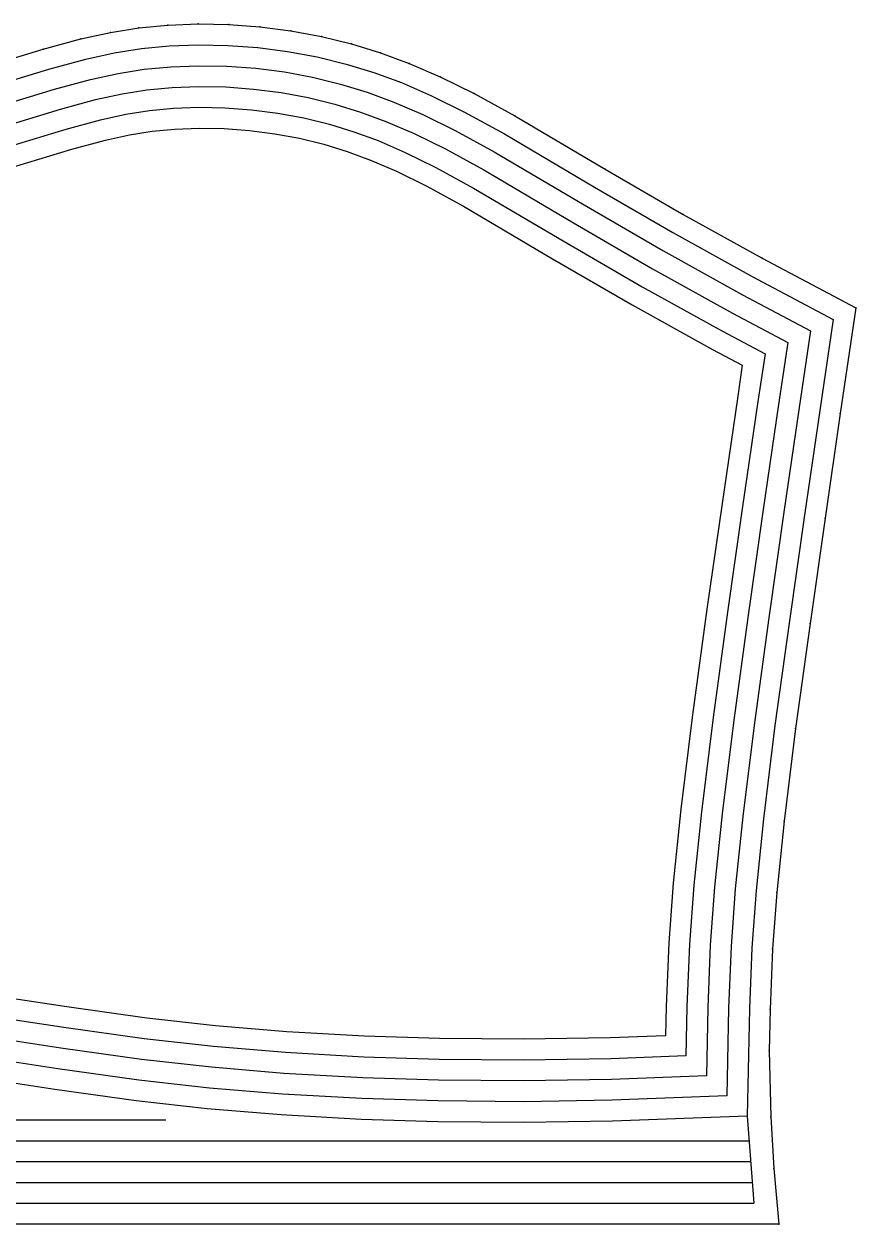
# Model space of a CAD drawing. Header units: millimetres. Extents: x 0 to 359, y -7 to 173.
# Drawn here: x 239.3 to 359.3, y 0 to 173 of the extents above; entities that cross this region are included whole.
import ezdxf

# ---------------------------------------------------------------- set-up
doc = ezdxf.new("R2010")
doc.units = ezdxf.units.MM
for name, color, linetype in [('1', 7, 'Continuous'), ('2', 7, 'Continuous'), ('3', 7, 'Continuous'), ('8', 7, 'Continuous')]:
    doc.layers.add(name, color=color, linetype=linetype)

msp = doc.modelspace()

# ---------------------------------------------------------------- linework, layer by layer
for p, q in [((93.38, 15), (259.78, 15)), ((343.63, 15.56), (344.6, 3)), ((15.39, 12), (343.91, 12)), ((15.16, 9), (344.14, 9)), ((14.93, 6), (344.37, 6)), ((14.7, 3), (344.6, 3))]:
    msp.add_line(p, q)
at = {"layer": '1', "color": 1}
msp.add_lwpolyline([(227.68, 164.97), (242.09, 169.36), (247.53, 170.82), (251.81, 171.75), (255.92, 172.4), (260.09, 172.8), (264.43, 172.97), (268.87, 172.88), (273.36, 172.55), (277.82, 171.98), (282.22, 171.16), (286.56, 170.1), (290.76, 168.82), (294.88, 167.29), (299.36, 165.35), (304.25, 162.94), (310.1, 159.75), (323.13, 152.06), (334.4, 145.53), (345.79, 139.22), (359.31, 132.05), (357.04, 116.82), (354.84, 101.72), (352.68, 86.54), (350.6, 71.44), (348.94, 58.08), (347.89, 47.79), (347.29, 39.66), (346.92, 30.91), (346.8, 24.95), (347.03, 15.47), (347.46, 8.01), (348.17, 0), (179.57, 0)], dxfattribs=at)
at = {"layer": '2'}
for p in [(359.31, 132.05), (359.31, 132.05), (346.8, 24.96), (346.8, 24.95), (346.8, 24.95), (348.17, 0), (348.17, 0)]:
    msp.add_point(p, dxfattribs=at)
at = {"layer": '3'}
for p in [(264.43, 172.97), (264.43, 172.97), (251.81, 171.75), (251.81, 171.75), (255.92, 172.4), (255.92, 172.4), (260.09, 172.8), (260.09, 172.8), (268.87, 172.88), (268.87, 172.88), (273.36, 172.55), (273.36, 172.55), (277.82, 171.98), (277.82, 171.98), (247.53, 170.82), (247.53, 170.82), (282.22, 171.16), (282.22, 171.16), (286.56, 170.1), (286.56, 170.1), (242.09, 169.36), (242.09, 169.36), (290.76, 168.82), (290.76, 168.82), (294.88, 167.29), (294.88, 167.29), (299.36, 165.35), (299.36, 165.35), (304.25, 162.94), (304.25, 162.94), (310.1, 159.75), (310.1, 159.75), (323.13, 152.06), (323.13, 152.06), (334.4, 145.53), (334.4, 145.53), (345.79, 139.22), (345.79, 139.22), (357.04, 116.82), (357.04, 116.82), (354.84, 101.72), (354.84, 101.72), (352.68, 86.54), (352.68, 86.54), (350.6, 71.44), (350.6, 71.44), (348.94, 58.08), (348.94, 58.08), (347.89, 47.79), (347.89, 47.79), (347.29, 39.66), (347.29, 39.66), (346.92, 30.91), (346.92, 30.91), (347.03, 15.47), (347.03, 15.47), (347.46, 8.01), (347.46, 8.01)]:
    msp.add_point(p, dxfattribs=at)
at = {"layer": '8', "color": 1}
msp.add_lwpolyline([(227.68, 164.97), (242.09, 169.36), (247.53, 170.82), (251.81, 171.75), (255.92, 172.4), (260.09, 172.8), (264.43, 172.97), (268.87, 172.88), (273.36, 172.55), (277.82, 171.98), (282.22, 171.16), (286.56, 170.1), (290.76, 168.82), (294.88, 167.29), (299.36, 165.35), (304.25, 162.94), (310.1, 159.75), (323.13, 152.06), (334.4, 145.53), (345.79, 139.22), (359.31, 132.05), (357.04, 116.82), (354.84, 101.72), (352.68, 86.54), (350.6, 71.44), (348.94, 58.08), (347.89, 47.79), (347.29, 39.66), (346.92, 30.91), (346.8, 24.95)], dxfattribs=at)
at = {"layer": '8'}
for points in [[(228.53, 162.1), (242.92, 166.47), (248.24, 167.9), (252.36, 168.8), (256.3, 169.42), (260.29, 169.8), (264.46, 169.96), (268.73, 169.89), (273.06, 169.57), (277.35, 169.01), (281.59, 168.22), (285.77, 167.2), (289.8, 165.97), (293.77, 164.51), (298.1, 162.63), (302.87, 160.28), (308.61, 157.15), (321.61, 149.47), (332.92, 142.92), (344.36, 136.59), (356.03, 130.39), (354.08, 117.26), (351.87, 102.15), (349.71, 86.95), (347.63, 71.83), (345.96, 58.42), (344.9, 48.06), (344.29, 39.83), (343.93, 31.01), (343.63, 15.56), (324.2, 14.83), (311.4, 14.63), (299.01, 14.73), (287.94, 15.08), (276.4, 15.73), (265.77, 16.61), (255.52, 17.77), (243.79, 19.41), (228.76, 21.69)], [(229.38, 159.22), (243.75, 163.59), (248.95, 164.99), (252.91, 165.85), (256.68, 166.44), (260.49, 166.81), (264.49, 166.96), (268.59, 166.89), (272.75, 166.58), (276.88, 166.05), (280.96, 165.29), (284.97, 164.31), (288.84, 163.13), (292.65, 161.72), (296.84, 159.91), (301.49, 157.62), (307.13, 154.54), (320.1, 146.88), (331.44, 140.31), (342.93, 133.95), (352.75, 128.74), (351.11, 117.69), (348.9, 102.58), (346.73, 87.37), (344.66, 72.22), (342.98, 58.76), (341.91, 48.32), (341.3, 40), (340.93, 31.1), (340.69, 18.45), (324.12, 17.83), (311.39, 17.63), (299.07, 17.73), (288.07, 18.08), (276.61, 18.72), (266.07, 19.6), (255.9, 20.75), (244.22, 22.38), (229.19, 24.66)], [(230.23, 156.34), (244.58, 160.7), (249.66, 162.07), (253.47, 162.9), (257.06, 163.46), (260.69, 163.82), (264.52, 163.96), (268.45, 163.89), (272.45, 163.59), (276.42, 163.08), (280.33, 162.35), (284.18, 161.42), (287.88, 160.28), (291.53, 158.93), (295.58, 157.18), (300.11, 154.95), (305.65, 151.93), (318.58, 144.29), (329.96, 137.7), (341.5, 131.31), (349.47, 127.08), (348.14, 118.13), (345.93, 103.01), (343.76, 87.78), (341.68, 72.61), (340, 59.1), (338.92, 48.58), (338.3, 40.17), (337.93, 31.19), (337.74, 21.34), (324.04, 20.83), (311.38, 20.63), (299.13, 20.73), (288.2, 21.08), (276.82, 21.71), (266.36, 22.59), (256.27, 23.73), (244.65, 25.35), (229.62, 27.63)], [(231.08, 153.47), (245.4, 157.82), (250.36, 159.16), (254.02, 159.95), (257.43, 160.49), (260.89, 160.82), (264.55, 160.96), (268.32, 160.89), (272.15, 160.61), (275.95, 160.12), (279.7, 159.42), (283.38, 158.52), (286.92, 157.44), (290.42, 156.15), (294.32, 154.46), (298.73, 152.29), (304.17, 149.32), (317.07, 141.7), (328.49, 135.09), (340.07, 128.67), (346.19, 125.42), (345.17, 118.57), (342.96, 103.43), (340.79, 88.2), (338.71, 73), (337.02, 59.43), (335.93, 48.84), (335.31, 40.35), (334.93, 31.28), (334.79, 24.23), (323.96, 23.83), (311.37, 23.63), (299.19, 23.73), (288.33, 24.07), (277.03, 24.71), (266.65, 25.57), (256.65, 26.7), (245.08, 28.32), (230.05, 30.6)], [(231.93, 150.59), (246.23, 154.93), (251.07, 156.24), (254.57, 157), (257.81, 157.51), (261.1, 157.83), (264.58, 157.96), (268.18, 157.89), (271.84, 157.62), (275.49, 157.15), (279.07, 156.49), (282.59, 155.63), (285.96, 154.6), (289.3, 153.36), (293.06, 151.73), (297.34, 149.63), (302.69, 146.71), (315.55, 139.11), (327.01, 132.48), (338.64, 126.04), (342.91, 123.77), (342.2, 119.01), (339.99, 103.86), (337.82, 88.62), (335.73, 73.39), (334.03, 59.77), (332.94, 49.11), (332.31, 40.52), (331.93, 31.37), (331.85, 27.12), (323.88, 26.82), (311.36, 26.63), (299.25, 26.73), (288.46, 27.07), (277.24, 27.7), (266.95, 28.56), (257.03, 29.68), (245.51, 31.29), (230.49, 33.56)]]:
    msp.add_lwpolyline(points, dxfattribs=at)

doc.saveas('drawing.dxf')
